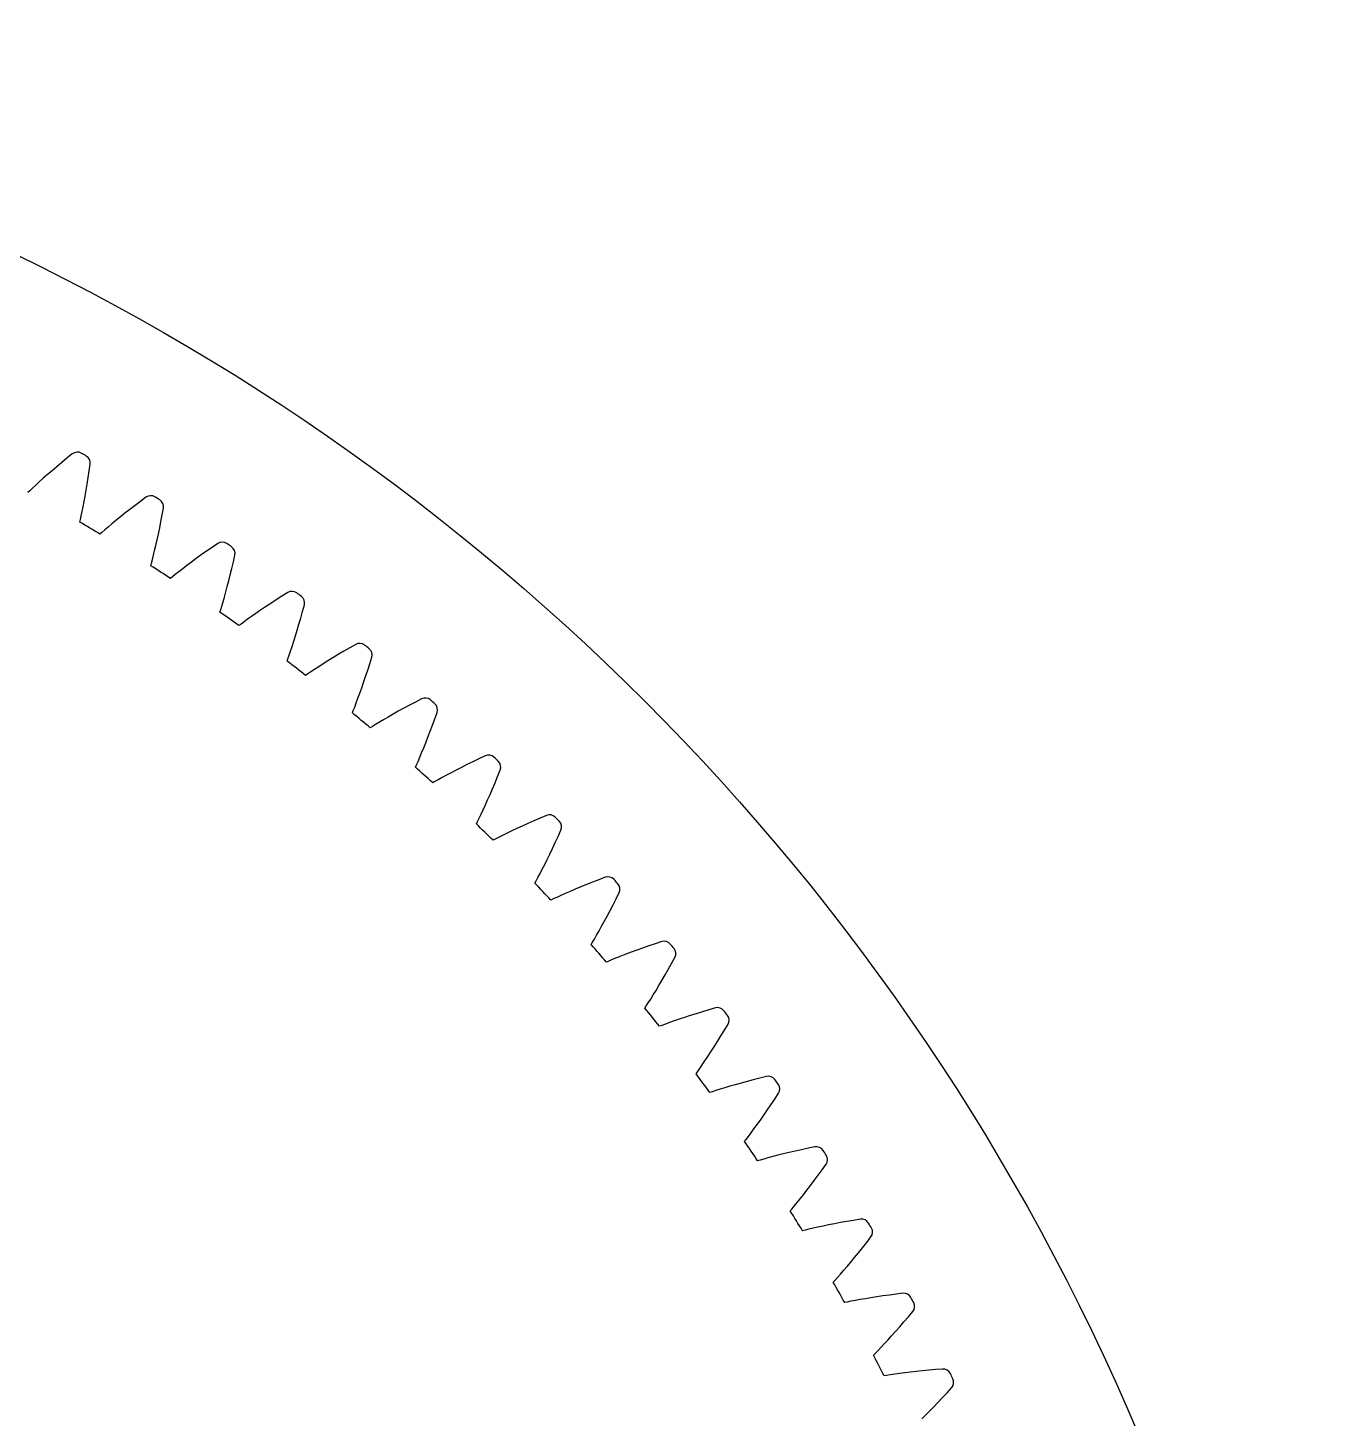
# Model space of a CAD drawing. Header units: millimetres. Extents: x -107 to 107, y -107 to 107.
# Drawn here: x 47 to 107.1, y 42.3 to 107.1 of the extents above; entities that cross this region are included whole.
import ezdxf

# ---------------------------------------------------------------- set-up
doc = ezdxf.new("R2010")
doc.units = ezdxf.units.MM

msp = doc.modelspace()

# ---------------------------------------------------------------- linework, layer by layer
at = {"layer": 'fixed_ring'}
for p, q in [((48.551944, 86.835684), (48.3202, 86.64194)), ((48.793962, 87.034517), (48.551944, 86.835684)), ((49.045092, 87.238286), (48.793962, 87.034517)), ((49.835684, 86.442249), (49.88235, 86.762265)), ((47.889568, 86.272694), (47.692097, 86.099122)), ((48.099205, 86.453991), (47.889568, 86.272694)), ((48.3202, 86.64194), (48.099205, 86.453991)), ((49.740633, 85.834358), (49.788599, 86.132588)), ((49.788599, 86.132588), (49.835684, 86.442249)), ((47.058323, 85.522224), (46.970803, 85.440001)), ((47.187072, 85.642005), (47.058323, 85.522224)), ((47.338676, 85.78131), (47.187072, 85.642005)), ((47.507914, 85.934677), (47.338676, 85.78131)), ((47.692097, 86.099122), (47.507914, 85.934677)), ((49.643572, 85.27546), (49.692149, 85.548328)), ((49.692149, 85.548328), (49.740633, 85.834358)), ((49.548298, 84.774623), (49.595412, 85.016998)), ((49.595412, 85.016998), (49.643572, 85.27546)), ((51.965843, 84.836775), (51.72658, 84.652398)), ((52.215574, 85.02583), (51.965843, 84.836775)), ((52.474607, 85.219453), (52.215574, 85.02583)), ((49.39791, 84.060077), (49.423805, 84.177336)), ((49.423805, 84.177336), (49.460889, 84.349234)), ((49.460889, 84.349234), (49.503061, 84.550756)), ((49.503061, 84.550756), (49.548298, 84.774623)), ((51.281608, 84.300564), (51.077392, 84.13498)), ((51.498287, 84.473384), (51.281608, 84.300564)), ((51.72658, 84.652398), (51.498287, 84.473384)), ((53.173568, 84.08507), (53.232927, 84.392615)), ((53.232927, 84.392615), (53.292279, 84.710522)), ((50.421184, 83.583735), (50.330464, 83.505056)), ((50.554593, 83.698303), (50.421184, 83.583735)), ((50.711616, 83.83147), (50.554593, 83.698303)), ((50.886817, 83.977987), (50.711616, 83.83147)), ((51.077392, 84.13498), (50.886817, 83.977987)), ((53.053965, 83.505107), (53.113783, 83.788983)), ((53.113783, 83.788983), (53.173568, 84.08507)), ((52.879469, 82.737732), (52.936181, 82.978043)), ((52.936181, 82.978043), (52.994579, 83.234386)), ((52.994579, 83.234386), (53.053965, 83.505107)), ((55.554623, 82.882699), (55.297573, 82.703722)), ((55.821149, 83.065871), (55.554623, 82.882699)), ((52.731328, 82.145867), (52.775217, 82.316154)), ((52.775217, 82.316154), (52.825367, 82.51584)), ((52.825367, 82.51584), (52.879469, 82.737732)), ((54.81594, 82.359206), (54.592561, 82.195138)), ((55.051169, 82.529003), (54.81594, 82.359206)), ((55.297573, 82.703722), (55.051169, 82.529003)), ((56.545997, 82.209538), (56.617941, 82.524835)), ((52.700791, 82.02973), (52.731328, 82.145867)), ((53.842177, 81.622256), (53.704319, 81.513083)), ((54.00437, 81.749075), (53.842177, 81.622256)), ((54.185258, 81.888512), (54.00437, 81.749075)), ((54.381924, 82.037803), (54.185258, 81.888512)), ((54.592561, 82.195138), (54.381924, 82.037803)), ((56.331893, 81.329847), (56.402949, 81.61112)), ((56.402949, 81.61112), (56.474458, 81.904596)), ((56.474458, 81.904596), (56.545997, 82.209538)), ((53.704319, 81.513083), (53.610543, 81.438073)), ((56.193247, 80.807882), (56.261791, 81.061701)), ((56.261791, 81.061701), (56.331893, 81.329847)), ((56.006096, 80.152916), (56.064145, 80.350451)), ((56.064145, 80.350451), (56.127026, 80.570016)), ((56.127026, 80.570016), (56.193247, 80.807882)), ((58.541866, 80.439898), (58.288711, 80.275113)), ((58.805829, 80.608513), (58.541866, 80.439898)), ((59.079426, 80.780944), (58.805829, 80.608513)), ((55.920342, 79.869677), (55.955472, 79.984509)), ((55.955472, 79.984509), (56.006096, 80.152916)), ((57.398021, 79.669553), (57.211732, 79.537419)), ((57.600466, 79.810908), (57.398021, 79.669553)), ((57.817192, 79.959744), (57.600466, 79.810908)), ((58.046918, 80.114802), (57.817192, 79.959744)), ((58.288711, 80.275113), (58.046918, 80.114802)), ((59.68605, 79.594614), (59.769656, 79.896471)), ((59.769656, 79.896471), (59.854078, 80.208658)), ((56.902536, 79.313542), (56.805852, 79.242319)), ((57.044626, 79.417148), (56.902536, 79.313542)), ((57.211732, 79.537419), (57.044626, 79.417148)), ((59.440041, 78.760841), (59.520748, 79.025988)), ((59.520748, 79.025988), (59.60293, 79.304213)), ((59.60293, 79.304213), (59.68605, 79.594614)), ((59.285835, 78.274902), (59.361461, 78.509947)), ((59.361461, 78.509947), (59.440041, 78.760841)), ((62.244286, 78.368287), (61.96405, 78.206869)), ((59.091139, 77.696678), (59.148418, 77.86294)), ((59.148418, 77.86294), (59.214275, 78.05801)), ((59.214275, 78.05801), (59.285835, 78.274902)), ((61.186111, 77.74372), (60.950403, 77.597918)), ((61.434087, 77.894291), (61.186111, 77.74372)), ((61.693593, 78.048881), (61.434087, 77.894291)), ((61.96405, 78.206869), (61.693593, 78.048881)), ((62.898807, 77.457072), (62.995574, 77.765656)), ((59.051472, 77.583334), (59.091139, 77.696678)), ((60.156876, 77.086465), (60.010779, 76.98859)), ((60.328631, 77.199997), (60.156876, 77.086465)), ((60.520026, 77.324621), (60.328631, 77.199997)), ((60.727931, 77.457816), (60.520026, 77.324621)), ((60.950403, 77.597918), (60.727931, 77.457816)), ((62.708667, 76.871911), (62.803267, 77.158777)), ((62.803267, 77.158777), (62.898807, 77.457072)), ((60.010779, 76.98859), (59.91134, 76.921267)), ((62.524304, 76.335443), (62.615489, 76.597172)), ((62.615489, 76.597172), (62.708667, 76.871911)), ((62.270774, 75.642144), (62.350901, 75.85602)), ((62.350901, 75.85602), (62.435811, 76.087872)), ((62.435811, 76.087872), (62.524304, 76.335443)), ((65.310726, 75.831713), (65.024294, 75.681564)), ((62.089228, 75.174316), (62.133371, 75.285993)), ((62.133371, 75.285993), (62.197214, 75.449846)), ((62.197214, 75.449846), (62.270774, 75.642144)), ((63.987238, 75.113393), (63.759372, 74.982247)), ((64.228556, 75.249709), (63.987238, 75.113393)), ((64.482322, 75.390302), (64.228556, 75.249709)), ((64.747769, 75.534453), (64.482322, 75.390302)), ((65.024294, 75.681564), (64.747769, 75.534453)), ((65.928503, 74.895196), (66.037461, 75.199689)), ((63.024132, 74.541903), (62.922095, 74.478587)), ((63.174005, 74.633893), (63.024132, 74.541903)), ((63.350138, 74.740507), (63.174005, 74.633893)), ((63.546336, 74.857423), (63.350138, 74.740507)), ((63.759372, 74.982247), (63.546336, 74.857423)), ((65.715249, 74.318057), (65.821179, 74.600936)), ((65.821179, 74.600936), (65.928503, 74.895196)), ((65.509703, 73.789344), (65.611221, 74.04724)), ((65.611221, 74.04724), (65.715249, 74.318057)), ((65.228811, 73.106672), (65.317377, 73.317193)), ((65.317377, 73.317193), (65.411438, 73.545487)), ((65.411438, 73.545487), (65.509703, 73.789344)), ((68.273896, 73.175233), (67.981721, 73.03659)), ((65.028809, 72.646431), (65.077356, 72.756266)), ((65.077356, 72.756266), (65.147664, 72.917451)), ((65.147664, 72.917451), (65.228811, 73.106672)), ((67.169443, 72.636713), (66.922896, 72.510099)), ((67.428598, 72.767106), (67.169443, 72.636713)), ((67.699566, 72.90059), (67.428598, 72.767106)), ((67.981721, 73.03659), (67.699566, 72.90059)), ((65.937831, 71.97735), (65.833358, 71.918141)), ((66.091243, 72.063309), (65.937831, 71.97735)), ((66.271475, 72.162836), (66.091243, 72.063309)), ((66.472166, 72.271859), (66.271475, 72.162836)), ((66.689996, 72.388115), (66.472166, 72.271859)), ((66.922896, 72.510099), (66.689996, 72.388115)), ((68.617921, 71.646692), (68.735013, 71.925136)), ((68.735013, 71.925136), (68.853951, 72.214897)), ((68.853951, 72.214897), (68.974929, 72.514817)), ((68.391518, 71.126568), (68.503209, 71.380225)), ((68.503209, 71.380225), (68.617921, 71.646692)), ((68.083707, 70.455604), (68.180573, 70.662437)), ((68.180573, 70.662437), (68.283636, 70.886811)), ((68.283636, 70.886811), (68.391518, 71.126568)), ((67.865566, 70.003678), (67.918442, 70.111495)), ((67.918442, 70.111495), (67.995102, 70.269758)), ((67.995102, 70.269758), (68.083707, 70.455604)), ((70.268255, 70.02885), (70.004121, 69.908863)), ((70.544316, 70.151456), (70.268255, 70.02885)), ((70.831655, 70.276131), (70.544316, 70.151456)), ((71.12911, 70.403048), (70.831655, 70.276131)), ((68.747269, 69.298986), (68.640524, 69.243977)), ((68.903977, 69.378778), (68.747269, 69.298986)), ((69.088024, 69.471061), (68.903977, 69.378778)), ((69.292891, 69.572019), (69.088024, 69.471061)), ((69.51517, 69.679523), (69.292891, 69.572019)), ((69.752736, 69.792151), (69.51517, 69.679523)), ((70.004121, 69.908863), (69.752736, 69.792151)), ((71.540164, 69.135607), (71.670528, 69.42041)), ((71.670528, 69.42041), (71.803334, 69.715284)), ((71.286879, 68.600343), (71.412094, 68.862039)), ((71.412094, 68.862039), (71.540164, 69.135607)), ((70.935961, 67.895949), (71.047863, 68.116048)), ((71.047863, 68.116048), (71.165192, 68.351327)), ((71.165192, 68.351327), (71.286879, 68.600343)), ((70.595014, 67.250235), (70.652134, 67.355864)), ((70.652134, 67.355864), (70.735025, 67.510954)), ((70.735025, 67.510954), (70.830949, 67.693131)), ((70.830949, 67.693131), (70.935961, 67.895949)), ((73.569589, 67.404551), (73.277521, 67.291398)), ((73.871855, 67.519542), (73.569589, 67.404551)), ((72.004048, 66.762172), (71.79533, 66.669438)), ((72.230426, 66.860753), (72.004048, 66.762172)), ((72.472282, 66.963847), (72.230426, 66.860753)), ((72.728109, 67.070473), (72.472282, 66.963847)), ((72.996804, 67.179864), (72.728109, 67.070473)), ((73.277521, 67.291398), (72.996804, 67.179864)), ((74.373779, 66.516156), (74.518203, 66.805516)), ((71.448004, 66.511046), (71.339156, 66.460325)), ((71.607759, 66.584545), (71.448004, 66.511046)), ((71.79533, 66.669438), (71.607759, 66.584545)), ((74.09335, 65.9685), (74.232195, 66.236761)), ((74.232195, 66.236761), (74.373779, 66.516156)), ((73.699749, 65.23758), (73.826339, 65.468008)), ((73.826339, 65.468008), (73.95783, 65.711989)), ((73.95783, 65.711989), (74.09335, 65.9685)), ((73.363102, 64.645402), (73.466193, 64.82362)), ((73.466193, 64.82362), (73.579186, 65.022104)), ((73.579186, 65.022104), (73.699749, 65.23758)), ((73.212836, 64.390455), (73.274111, 64.49373)), ((73.274111, 64.49373), (73.363102, 64.645402)), ((75.337098, 64.126031), (75.077234, 64.02966)), ((75.60993, 64.224653), (75.337098, 64.126031)), ((75.894859, 64.324938), (75.60993, 64.224653)), ((76.191195, 64.42639), (75.894859, 64.324938)), ((76.497794, 64.529273), (76.191195, 64.42639)), ((74.035764, 63.617939), (73.924986, 63.571585)), ((74.198316, 63.685028), (74.035764, 63.617939)), ((74.389113, 63.762396), (74.198316, 63.685028)), ((74.601353, 63.846759), (74.389113, 63.762396)), ((74.831471, 63.936263), (74.601353, 63.846759)), ((75.077234, 64.02966), (74.831471, 63.936263)), ((76.80685, 63.23318), (76.959429, 63.506726)), ((76.959429, 63.506726), (77.115243, 63.790116)), ((76.511839, 62.719731), (76.657449, 62.970652)), ((76.657449, 62.970652), (76.80685, 63.23318)), ((76.106066, 62.045445), (76.235101, 62.255958)), ((76.235101, 62.255958), (76.370752, 62.481171)), ((76.370752, 62.481171), (76.511839, 62.719731)), ((75.714894, 61.42886), (75.780226, 61.529618)), ((75.780226, 61.529618), (75.875177, 61.677632)), ((75.875177, 61.677632), (75.985272, 61.851611)), ((75.985272, 61.851611), (76.106066, 62.045445)), ((77.314192, 60.910676), (77.080698, 60.830392)), ((77.563474, 60.994229), (77.314192, 60.910676)), ((77.826964, 61.080192), (77.563474, 60.994229)), ((78.103501, 61.167889), (77.826964, 61.080192)), ((78.392192, 61.256767), (78.103501, 61.167889)), ((78.692326, 61.346358), (78.392192, 61.256767)), ((79.002773, 61.436971), (78.692326, 61.346358)), ((76.506459, 60.624238), (76.393926, 60.582325)), ((76.671549, 60.684812), (76.506459, 60.624238)), ((76.865271, 60.754534), (76.671549, 60.684812)), ((77.080698, 60.830392), (76.865271, 60.754534)), ((79.260057, 60.129615), (79.423391, 60.396878)), ((79.423391, 60.396878), (79.590348, 60.67385)), ((78.794406, 59.395538), (78.944866, 59.628301)), ((78.944866, 59.628301), (79.100338, 59.873234)), ((79.100338, 59.873234), (79.260057, 60.129615)), ((78.384202, 58.781801), (78.512607, 58.97068)), ((78.512607, 58.97068), (78.649909, 59.175896)), ((78.649909, 59.175896), (78.794406, 59.395538)), ((78.097231, 58.370134), (78.166517, 58.468215)), ((78.166517, 58.468215), (78.267278, 58.612337)), ((78.267278, 58.612337), (78.384202, 58.781801)), ((79.21989, 57.650606), (79.023549, 57.588641)), ((79.438162, 57.717839), (79.21989, 57.650606)), ((79.674664, 57.788777), (79.438162, 57.717839)), ((79.92707, 57.862353), (79.674664, 57.788777)), ((80.193769, 57.937773), (79.92707, 57.862353)), ((80.473574, 58.014407), (80.193769, 57.937773)), ((80.76557, 58.091737), (80.473574, 58.014407)), ((81.06903, 58.169325), (80.76557, 58.091737)), ((81.382833, 58.247523), (81.06903, 58.169325)), ((78.856181, 57.534679), (78.742071, 57.497272)), ((79.023549, 57.588641), (78.856181, 57.534679)), ((81.587938, 56.930973), (81.761768, 57.191531)), ((81.761768, 57.191531), (81.939605, 57.461646)), ((81.093471, 56.215989), (81.253066, 56.442586)), ((81.253066, 56.442586), (81.418152, 56.681144)), ((81.418152, 56.681144), (81.587938, 56.930973)), ((80.659191, 55.619045), (80.795003, 55.80267)), ((80.795003, 55.80267), (80.940355, 56.002265)), ((80.940355, 56.002265), (81.093471, 56.215989)), ((80.35608, 55.219113), (80.429211, 55.314361)), ((80.429211, 55.314361), (80.535622, 55.454363)), ((80.535622, 55.454363), (80.659191, 55.619045)), ((81.250596, 54.40141), (81.081215, 54.354145)), ((81.449246, 54.45552), (81.250596, 54.40141)), ((81.670018, 54.514023), (81.449246, 54.45552)), ((81.909153, 54.575502), (81.670018, 54.514023)), ((82.164285, 54.638985), (81.909153, 54.575502)), ((82.433772, 54.703743), (82.164285, 54.638985)), ((82.716402, 54.769192), (82.433772, 54.703743)), ((83.011242, 54.834852), (82.716402, 54.769192)), ((83.317546, 54.900314), (83.011242, 54.834852)), ((83.63421, 54.965975), (83.317546, 54.900314)), ((81.081215, 54.354145), (80.965708, 54.321305)), ((83.786811, 53.642311), (83.970863, 53.895752)), ((83.970863, 53.895752), (84.159298, 54.158583)), ((83.26431, 52.947551), (83.432787, 53.167623)), ((83.432787, 53.167623), (83.607227, 53.39943)), ((83.607227, 53.39943), (83.786811, 53.642311)), ((82.806641, 52.368345), (82.949646, 52.546425)), ((82.949646, 52.546425), (83.102819, 52.740083)), ((83.102819, 52.740083), (83.26431, 52.947551)), ((82.48787, 51.980778), (82.564729, 52.073044)), ((82.564729, 52.073044), (82.676622, 52.208705)), ((82.676622, 52.208705), (82.806641, 52.368345)), ((83.549813, 51.17433), (83.34917, 51.128159)), ((83.772737, 51.224009), (83.549813, 51.17433)), ((84.014127, 51.275932), (83.772737, 51.224009)), ((84.271581, 51.329222), (84.014127, 51.275932)), ((84.543429, 51.383214), (84.271581, 51.329222)), ((84.828438, 51.437375), (84.543429, 51.383214)), ((85.125655, 51.491262), (84.828438, 51.437375)), ((85.43432, 51.544494), (85.125655, 51.491262)), ((85.753345, 51.597514), (85.43432, 51.544494)), ((83.178044, 51.087665), (83.061322, 51.059444)), ((83.34917, 51.128159), (83.178044, 51.087665)), ((85.8532, 50.26883), (86.047182, 50.514753)), ((86.047182, 50.514753), (86.245918, 50.769885)), ((85.480584, 49.808592), (85.664102, 50.03328)), ((85.664102, 50.03328), (85.8532, 50.26883)), ((84.973129, 49.207092), (85.133879, 49.394508)), ((85.133879, 49.394508), (85.303491, 49.595391)), ((85.303491, 49.595391), (85.480584, 49.808592)), ((84.489229, 48.660252), (84.569696, 48.749389)), ((84.569696, 48.749389), (84.686894, 48.880495)), ((84.686894, 48.880495), (84.823157, 49.034838)), ((84.823157, 49.034838), (84.973129, 49.207092)), ((86.245627, 47.938297), (85.986258, 47.895284)), ((86.519407, 47.981438), (86.245627, 47.938297)), ((86.806344, 48.024226), (86.519407, 47.981438)), ((87.105468, 48.066253), (86.806344, 48.024226)), ((87.416005, 48.107172), (87.105468, 48.066253)), ((87.736885, 48.147467), (87.416005, 48.107172)), ((85.14335, 47.740406), (85.025599, 47.716847)), ((85.315951, 47.774065), (85.14335, 47.740406)), ((85.518272, 47.812222), (85.315951, 47.774065)), ((85.742994, 47.852999), (85.518272, 47.812222)), ((85.986258, 47.895284), (85.742994, 47.852999)), ((87.987444, 47.05388), (88.196165, 47.300909)), ((87.585525, 46.588018), (87.783838, 46.815863)), ((87.783838, 46.815863), (87.987444, 47.05388)), ((86.862251, 45.789954), (87.030326, 45.97083)), ((87.030326, 45.97083), (87.20779, 46.164812)), ((87.20779, 46.164812), (87.393219, 46.370803)), ((87.393219, 46.370803), (87.585525, 46.588018)), ((86.356994, 45.262784), (86.440941, 45.348652)), ((86.440941, 45.348652), (86.563258, 45.474994)), ((86.563258, 45.474994), (86.70555, 45.623798)), ((86.70555, 45.623798), (86.862251, 45.789954)), ((86.974028, 44.31766), (86.855433, 44.298801)), ((87.14783, 44.34443), (86.974028, 44.31766)), ((87.351508, 44.374513), (87.14783, 44.34443)), ((87.577674, 44.406324), (87.351508, 44.374513)), ((87.822427, 44.438904), (87.577674, 44.406324)), ((88.0833, 44.471571), (87.822427, 44.438904)), ((88.358579, 44.503794), (88.0833, 44.471571)), ((88.64699, 44.53514), (88.358579, 44.503794)), ((88.947549, 44.565242), (88.64699, 44.53514)), ((89.259467, 44.593783), (88.947549, 44.565242)), ((89.581696, 44.621288), (89.259467, 44.593783)), ((89.575671, 43.288871), (89.788579, 43.518605)), ((89.788579, 43.518605), (90.006956, 43.757141)), ((88.974195, 42.661236), (89.167667, 42.859692)), ((89.167667, 42.859692), (89.368457, 43.06909)), ((89.368457, 43.06909), (89.575671, 43.288871)), ((88.614027, 42.300412), (88.789159, 42.474463)), ((88.789159, 42.474463), (88.974195, 42.661236))]:
    msp.add_line(p, q, dxfattribs=at)
for centre, radius, start, end in [((49.277394, 86.943904), 0.375, 60.456638, 128.27755), ((0, 0), 100.3125, 60.302856, 60.456638), ((49.510574, 86.81133), 0.375, 352.481944, 60.302856), ((52.695021, 84.916068), 0.375, 58.178157, 125.999069), ((0, 0), 100.3125, 58.024375, 58.178157), ((52.922747, 84.774329), 0.375, 350.203463, 58.024375), ((0, 0), 97.5, 58.92164, 59.559373), ((56.029327, 82.753963), 0.375, 55.899676, 123.720588), ((0, 0), 100.3125, 55.745894, 55.899676), ((56.251238, 82.603282), 0.375, 347.924982, 55.745894), ((0, 0), 97.5, 56.643159, 57.280892), ((59.27504, 80.461007), 0.375, 53.621195, 121.442107), ((0, 0), 100.3125, 53.467413, 53.621195), ((59.490784, 80.301622), 0.375, 345.646501, 53.467413), ((0, 0), 97.5, 54.364678, 55.002411), ((62.427026, 78.040825), 0.375, 51.342714, 119.163626), ((0, 0), 100.3125, 51.188932, 51.342714), ((62.636263, 77.872989), 0.375, 343.36802, 51.188932), ((0, 0), 97.5, 52.086197, 52.72393), ((65.480302, 75.497245), 0.375, 49.064233, 116.885145), ((0, 0), 100.3125, 48.910451, 49.064233), ((0, 0), 97.5, 49.807716, 50.445449), ((65.682701, 75.321223), 0.375, 341.089538, 48.910451), ((68.430041, 72.834288), 0.375, 46.785752, 114.606664), ((0, 0), 97.5, 47.529235, 48.166968), ((0, 0), 100.3125, 46.63197, 46.785752), ((68.625282, 72.650359), 0.375, 338.811057, 46.63197), ((0, 0), 97.5, 45.250754, 45.888487), ((71.271577, 70.056165), 0.375, 44.507271, 112.328183), ((0, 0), 100.3125, 44.353489, 44.507271), ((71.459352, 69.864619), 0.375, 336.532576, 44.353489), ((74.000419, 67.167269), 0.375, 42.22879, 110.049702), ((0, 0), 100.3125, 42.075008, 42.22879), ((0, 0), 97.5, 42.972273, 43.610006), ((74.180429, 66.968409), 0.375, 334.254095, 42.075008), ((0, 0), 97.5, 40.693792, 41.331525), ((76.61225, 64.172167), 0.375, 39.950309, 107.771221), ((0, 0), 100.3125, 39.796527, 39.950309), ((76.784213, 63.966308), 0.375, 331.975614, 39.796527), ((0, 0), 97.5, 38.415311, 39.053043), ((79.102942, 61.075596), 0.375, 37.671828, 105.49274), ((0, 0), 100.3125, 37.518046, 37.671828), ((79.266584, 60.863064), 0.375, 329.697133, 37.518046), ((0, 0), 97.5, 36.13683, 36.774562), ((81.468556, 57.882453), 0.375, 35.393347, 103.214259), ((0, 0), 100.3125, 35.239564, 35.393347), ((81.623619, 57.663582), 0.375, 327.418652, 35.239564), ((0, 0), 97.5, 33.858349, 34.496081), ((83.705351, 54.597785), 0.375, 33.114866, 100.935778), ((0, 0), 100.3125, 32.961083, 33.114866), ((83.85159, 54.372922), 0.375, 325.140171, 32.961083), ((0, 0), 97.5, 31.579868, 32.2176), ((85.809791, 51.226786), 0.375, 30.836385, 98.657297), ((0, 0), 100.3125, 30.682602, 30.836385), ((85.946975, 50.996288), 0.375, 322.86169, 30.682602), ((0, 0), 97.5, 29.301387, 29.939119), ((87.778548, 47.774788), 0.375, 28.557904, 96.378816), ((0, 0), 100.3125, 28.404121, 28.557904), ((87.90646, 47.539018), 0.375, 320.583209, 28.404121), ((0, 0), 97.5, 27.022906, 27.660638), ((89.608509, 44.247248), 0.375, 26.279423, 94.100335), ((0, 0), 100.3125, 26.12564, 26.279423), ((89.726946, 44.006579), 0.375, 318.304728, 26.12564)]:
    msp.add_arc(centre, radius, start, end, dxfattribs=at)
at = {"layer": 'outer'}
msp.add_circle((0, 0), 107.079107, dxfattribs=at)

doc.saveas('drawing.dxf')
